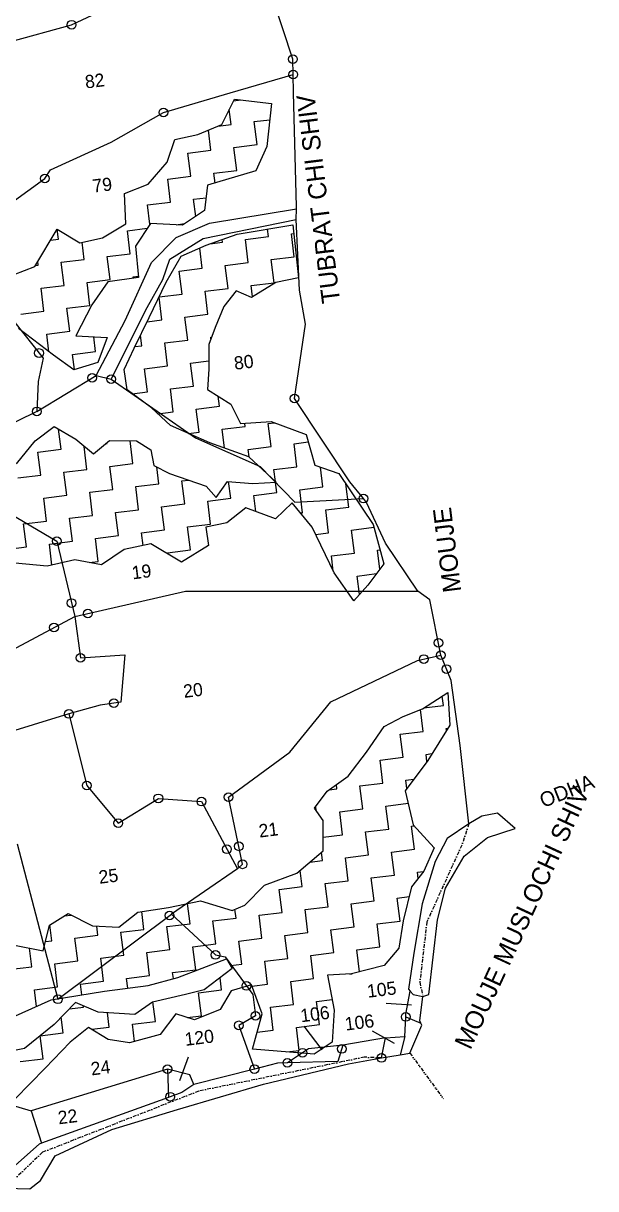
# Model space of a CAD drawing. Header units: metres. Extents: x 309921 to 313201, y 1919213 to 1921882.
# Drawn here: x 312426 to 313201, y 1919213 to 1920792 of the extents above; entities that cross this region are included whole.
import ezdxf

# ---------------------------------------------------------------- set-up
doc = ezdxf.new("R2010")
doc.units = ezdxf.units.M
doc.linetypes.add('DASHDOT', pattern=[1, 0.5, -0.25, 0, -0.25])
doc.linetypes.add('DIVIDE', pattern=[1.25, 0.5, -0.25, 0, -0.25, 0, -0.25])
for name, color, linetype in [('OFF', 1, 'Continuous'), ('POLY_HATCH', 12, 'Continuous'), ('POLY_PARCEL', 6, 'Continuous'), ('POLY_ROAD', 30, 'Continuous'), ('POLY_WATER', 4, 'Continuous'), ('TEXT_MAPOUT', 7, 'Continuous'), ('TEXT_PARCEL', 7, 'Continuous'), ('V_BOUND_LINE', 7, 'Continuous'), ('V_BOUND_STREAM_LINE', 7, 'DASHDOT'), ('V_DIVIDE_LINE', 7, 'DIVIDE')]:
    doc.layers.add(name, color=color, linetype=linetype)
doc.styles.add('TEXT_MAP', font='')
doc.styles.get('TEXT_MAP').set_extended_font_data('Kruti Dev 050')
doc.dimstyles.get("Standard").update_dxf_attribs({"dimtxt": 0.18, "dimasz": 0.18, "dimexe": 0.18, "dimexo": 0.0625, "dimgap": 0.09, "dimtad": 0, "dimtih": 1, "dimtoh": 1, "dimdec": 4, "dimzin": 0, "dimdsep": 46, "dimtxsty": 'Standard', "dimcen": 0.09, "dimadec": 0, "dimazin": 0, "dimtfac": 1, "dimtdec": 4, "dimtofl": 0, "dimtmove": 0, "dimatfit": 3, "dimfxl": 1, "dimtolj": 1, "dimtzin": 0, "dimarcsym": 0})

msp = doc.modelspace()

# ---------------------------------------------------------------- linework, layer by layer
for centre in [(312491.1, 1920789.9), (312790.8, 1920743.2), (312791.2, 1920722.4), (312615.3, 1920671), (312454.7, 1920581.4), (312446.9, 1920345), (312518.9, 1920311.3), (312544.6, 1920309.5), (312792.9, 1920283.4), (312443.9, 1920265.9), (312886.4, 1920147.7), (312471.1, 1920090), (312491, 1920006.2), (312513.2, 1919992.1), (312467.2, 1919973.1), (312987.8, 1919952.2), (312991.1, 1919935.6), (312503.2, 1919931.8), (312967.9, 1919930.3), (312998.7, 1919916.7), (312548.4, 1919870.6), (312487.5, 1919855.9), (312511.5, 1919758.8), (312703.4, 1919743), (312608.5, 1919741.5), (312666.8, 1919737.1), (312554.3, 1919707.8), (312701.4, 1919672.5), (312717.5, 1919676.5), (312722.6, 1919652.1), (312623.8, 1919582.7), (312686, 1919529.3), (312727.7, 1919487.3), (312472.6, 1919469.2), (312740.1, 1919446.7), (312943.5, 1919445.3), (312717.5, 1919433.9), (312803.9, 1919396.8), (312856.9, 1919401.9), (312783.2, 1919383), (312910.8, 1919389.7), (312621, 1919374.4), (312738.5, 1919374.7), (312624.7, 1919337.2)]:
    msp.add_circle(centre, 5.89)
at = {"layer": 'OFF'}
for p, q in [((312795.3, 1920525.7), (312795.7, 1920540.6)), ((312795.7, 1920540.6), (312795.8, 1920543)), ((312524.4, 1920314.6), (312544.6, 1920309.5)), ((313091.5, 1919700.7), (313067.6, 1919721.5))]:
    msp.add_line(p, q, dxfattribs=at)
at = {"layer": 'POLY_HATCH'}
for p, q in [((312694.4, 1920654.8), (312711.5, 1920689)), ((312711.5, 1920689), (312761.6, 1920683)), ((312761.6, 1920683), (312755.6, 1920624.8)), ((312662.1, 1920641.3), (312694.4, 1920654.8)), ((312620.6, 1920603.6), (312630.9, 1920634.2)), ((312630.9, 1920634.2), (312662.1, 1920641.3)), ((312755.6, 1920624.8), (312740.3, 1920591.7)), ((312594.9, 1920573.7), (312620.6, 1920603.6)), ((312740.3, 1920591.7), (312675.2, 1920572.3)), ((312562.5, 1920561.1), (312594.9, 1920573.7)), ((312675.2, 1920572.3), (312670.9, 1920537.9)), ((312564.4, 1920520.2), (312562.5, 1920561.1)), ((312670.9, 1920537.9), (312641.2, 1920518.4)), ((312441.2, 1920462.4), (312471.6, 1920512.7)), ((312471.6, 1920512.7), (312502.4, 1920494.4)), ((312532.8, 1920501.3), (312564.4, 1920520.2)), ((312597.9, 1920520.7), (312577.7, 1920489.7)), ((312641.2, 1920518.4), (312597.9, 1920520.7)), ((312715.2, 1920505.9), (312790.4, 1920518.9)), ((312790.4, 1920518.9), (312798.4, 1920447)), ((312502.4, 1920494.4), (312532.8, 1920501.3)), ((312639.4, 1920476.2), (312673.2, 1920491)), ((312673.2, 1920491), (312715.2, 1920505.9)), ((312577.7, 1920489.7), (312581.6, 1920447.2)), ((312619.3, 1920440.9), (312639.4, 1920476.2)), ((312413.1, 1920451.2), (312441.2, 1920462.4)), ((312581.6, 1920447.2), (312540.2, 1920441.6)), ((312798.4, 1920447), (312767.8, 1920440.4)), ((312540.2, 1920441.6), (312518.3, 1920410.4)), ((312596, 1920393.3), (312619.3, 1920440.9)), ((312713.7, 1920429.1), (312697.3, 1920408.1)), ((312734.7, 1920420.1), (312713.7, 1920429.1)), ((312767.8, 1920440.4), (312734.7, 1920420.1)), ((312518.3, 1920410.4), (312496.8, 1920368.4)), ((312697.3, 1920408.1), (312685.6, 1920379.4)), ((312575.8, 1920351.5), (312596, 1920393.3)), ((312466.5, 1920342.1), (312419, 1920378.2)), ((312496.8, 1920368.4), (312539.2, 1920366)), ((312539.2, 1920366), (312526.6, 1920332.3)), ((312685.6, 1920379.4), (312676.9, 1920356.6)), ((312562.3, 1920322.6), (312575.8, 1920351.5)), ((312676.9, 1920356.6), (312676.9, 1920322.9)), ((312493.9, 1920322.4), (312466.5, 1920342.1)), ((312526.6, 1920332.3), (312493.9, 1920322.4)), ((312566.2, 1920294.9), (312562.3, 1920322.6)), ((312676.9, 1920322.9), (312675.2, 1920295.5)), ((312599.2, 1920270.8), (312566.2, 1920294.9)), ((312675.2, 1920295.5), (312706.8, 1920275.8)), ((312624.8, 1920246.7), (312599.2, 1920270.8)), ((312706.8, 1920275.8), (312719.8, 1920249.3)), ((312441.5, 1920225.9), (312467.3, 1920245.2)), ((312467.3, 1920245.2), (312496.8, 1920228.1)), ((312678.1, 1920223.3), (312624.8, 1920246.7)), ((312719.8, 1920249.3), (312761.5, 1920252.1)), ((312761.5, 1920252.1), (312808.5, 1920234.4)), ((312416.3, 1920194.6), (312441.5, 1920225.9)), ((312496.8, 1920228.1), (312520.9, 1920208.4)), ((312520.9, 1920208.4), (312542.3, 1920226.3)), ((312542.3, 1920226.3), (312578.9, 1920225.8)), ((312578.9, 1920225.8), (312598.4, 1920213.9)), ((312730.9, 1920204.4), (312678.1, 1920223.3)), ((312808.5, 1920234.4), (312820.6, 1920192.9)), ((312598.4, 1920213.9), (312602.4, 1920192.7)), ((312602.4, 1920192.7), (312623.6, 1920181.9)), ((312768, 1920169.8), (312730.9, 1920204.4)), ((312820.6, 1920192.9), (312853, 1920181.7)), ((312623.6, 1920181.9), (312673.4, 1920164.5)), ((312853, 1920181.7), (312899.5, 1920112.6)), ((312673.4, 1920164.5), (312686.9, 1920149.1)), ((312686.9, 1920149.1), (312702.2, 1920170.9)), ((312702.2, 1920170.9), (312736.3, 1920168.2)), ((312736.3, 1920168.2), (312768, 1920169.8)), ((312727, 1920135.1), (312701.3, 1920114.9)), ((312767.2, 1920120.3), (312727, 1920135.1)), ((312789.9, 1920142), (312767.2, 1920120.3)), ((312816.7, 1920108.9), (312789.9, 1920142)), ((312701.3, 1920114.9), (312672.9, 1920109)), ((312899.5, 1920112.6), (312913.9, 1920059.5)), ((312672.9, 1920109), (312676.4, 1920084.1)), ((312846.6, 1920047), (312816.7, 1920108.9)), ((312598.5, 1920086.4), (312562, 1920078.7)), ((312639.9, 1920061.5), (312598.5, 1920086.4)), ((312676.4, 1920084.1), (312639.9, 1920061.5)), ((312495.2, 1920064.9), (312458, 1920056.1)), ((312531.7, 1920057.8), (312495.2, 1920064.9)), ((312562, 1920078.7), (312531.7, 1920057.8)), ((312458, 1920056.1), (312414.4, 1920060.4)), ((312913.9, 1920059.5), (312892.1, 1920030.4)), ((312873, 1920009.1), (312846.6, 1920047)), ((312892.1, 1920030.4), (312873, 1920009.1)), ((312966, 1919862.7), (313000.7, 1919885)), ((313000.7, 1919885), (313003, 1919840.5)), ((312940, 1919852.6), (312966, 1919862.7)), ((312914.4, 1919838.8), (312940, 1919852.6)), ((312890.6, 1919804), (312914.4, 1919838.8)), ((313003, 1919840.5), (312973.3, 1919793)), ((312865.4, 1919771.7), (312890.6, 1919804)), ((312973.3, 1919793), (312942.8, 1919751.8)), ((312837, 1919751.1), (312865.4, 1919771.7)), ((312819.9, 1919728.2), (312837, 1919751.1)), ((312942.8, 1919751.8), (312953.6, 1919705.5)), ((312831.7, 1919711.7), (312819.9, 1919728.2)), ((312831.7, 1919670.6), (312831.7, 1919711.7)), ((312953.6, 1919705.5), (312982, 1919674.4)), ((312796.2, 1919639.9), (312831.7, 1919670.6)), ((312982, 1919674.4), (312967.9, 1919642.7)), ((312752.4, 1919623.8), (312796.2, 1919639.9)), ((312967.9, 1919642.7), (312951.5, 1919621.7)), ((312725.7, 1919596.9), (312752.4, 1919623.8)), ((312951.5, 1919621.7), (312940.1, 1919575.5)), ((312580.8, 1919587.3), (312622.1, 1919593.8)), ((312622.1, 1919593.8), (312665.8, 1919602.5)), ((312665.8, 1919602.5), (312708.6, 1919589.7)), ((312708.6, 1919589.7), (312725.7, 1919596.9)), ((312460.9, 1919569.7), (312486.2, 1919585.3)), ((312486.2, 1919585.3), (312519.3, 1919568.6)), ((312555.1, 1919567), (312580.8, 1919587.3)), ((312940.1, 1919575.5), (312934.1, 1919538.3)), ((312452.7, 1919534.9), (312460.9, 1919569.7)), ((312519.3, 1919568.6), (312555.1, 1919567)), ((312411.5, 1919543.2), (312452.7, 1919534.9)), ((312934.1, 1919538.3), (312914.3, 1919515)), ((312634.8, 1919498.8), (312700.8, 1919523.9)), ((312700.8, 1919523.9), (312708.5, 1919511)), ((312914.3, 1919515), (312870, 1919503.5)), ((312594.7, 1919487.7), (312634.8, 1919498.8)), ((312708.5, 1919511), (312670.7, 1919481.8)), ((312870, 1919503.5), (312837.4, 1919501.8)), ((312837.4, 1919501.8), (312846.5, 1919454.4)), ((312463.4, 1919468.4), (312535.7, 1919480.4)), ((312535.7, 1919480.4), (312594.7, 1919487.7)), ((312670.7, 1919481.8), (312645.3, 1919475.6)), ((312707.3, 1919480.6), (312692.4, 1919455.2)), ((312734.5, 1919489), (312707.3, 1919480.6)), ((312749, 1919449.7), (312734.5, 1919489)), ((312411.1, 1919445), (312463.4, 1919468.4)), ((312496.1, 1919464.7), (312467.6, 1919435.1)), ((312526.9, 1919451.7), (312496.1, 1919464.7)), ((312600.5, 1919465.4), (312576.5, 1919448.6)), ((312645.3, 1919475.6), (312600.5, 1919465.4)), ((312576.5, 1919448.6), (312526.9, 1919451.7)), ((312632.1, 1919449.6), (312611, 1919421.6)), ((312657.6, 1919441.2), (312632.1, 1919449.6)), ((312692.4, 1919455.2), (312657.6, 1919441.2)), ((312736.1, 1919401.5), (312749, 1919449.7)), ((312846.5, 1919454.4), (312844, 1919411.2)), ((312467.6, 1919435.1), (312427.1, 1919402.5)), ((312514.1, 1919431.2), (312489.3, 1919411.1)), ((312540.7, 1919414.7), (312514.1, 1919431.2)), ((312611, 1919421.6), (312569.4, 1919410.4)), ((312427.1, 1919402.5), (312383.6, 1919394)), ((312489.3, 1919411.1), (312455.3, 1919375.9)), ((312569.4, 1919410.4), (312540.7, 1919414.7)), ((312819.7, 1919394.8), (312736.1, 1919401.5)), ((312844, 1919411.2), (312819.7, 1919394.8)), ((312455.3, 1919375.9), (312414.7, 1919334.4))]:
    msp.add_line(p, q, dxfattribs=at)
at = {"layer": 'POLY_HATCH', "linetype": 'Continuous'}
for p, q in [((312710.4, 1920686.8), (312720, 1920687.9)), ((312707.1, 1920654.7), (312704.5, 1920675.1)), ((312688.9, 1920652.4), (312707.1, 1920654.7)), ((312738.2, 1920658.6), (312759.3, 1920661.2)), ((312742.1, 1920627.4), (312738.2, 1920658.6)), ((312679.8, 1920619.7), (312676.3, 1920647.2)), ((312648.6, 1920615.8), (312679.8, 1920619.7)), ((312710.9, 1920623.5), (312742.1, 1920627.4)), ((312714.8, 1920592.3), (312710.9, 1920623.5)), ((312652.4, 1920584.6), (312648.6, 1920615.8)), ((312683.6, 1920588.5), (312714.8, 1920592.3)), ((312685.3, 1920575.3), (312683.6, 1920588.5)), ((312621.3, 1920580.8), (312652.4, 1920584.6)), ((312625.1, 1920549.6), (312621.3, 1920580.8)), ((312656.3, 1920553.4), (312673.1, 1920555.5)), ((312594, 1920545.7), (312625.1, 1920549.6)), ((312597.2, 1920519.7), (312594, 1920545.7)), ((312659.2, 1920530.2), (312656.3, 1920553.4)), ((312473.1, 1920499.1), (312471.5, 1920512.5)), ((312566.6, 1920510.7), (312593.5, 1920514)), ((312570.5, 1920479.5), (312566.6, 1920510.7)), ((312632.5, 1920518.8), (312644.1, 1920520.3)), ((312757.6, 1920502.7), (312756.3, 1920513)), ((312788.7, 1920506.5), (312791.7, 1920506.9)), ((312792.6, 1920475.4), (312788.7, 1920506.5)), ((312462.6, 1920497.8), (312473.1, 1920499.1)), ((312508.2, 1920471.8), (312505.3, 1920495)), ((312678.3, 1920492.9), (312695.2, 1920495)), ((312695.2, 1920495), (312694.8, 1920498.7)), ((312726.4, 1920498.8), (312757.6, 1920502.7)), ((312730.3, 1920467.6), (312726.4, 1920498.8)), ((312539.3, 1920475.6), (312570.5, 1920479.5)), ((312543.2, 1920444.5), (312539.3, 1920475.6)), ((312667.9, 1920459.9), (312664.5, 1920487.2)), ((312761.4, 1920471.5), (312792.6, 1920475.4)), ((312441.9, 1920463.6), (312445.8, 1920464)), ((312445.8, 1920464), (312445.2, 1920469)), ((312477, 1920467.9), (312508.2, 1920471.8)), ((312480.8, 1920436.7), (312477, 1920467.9)), ((312636.7, 1920456), (312667.9, 1920459.9)), ((312699.1, 1920463.8), (312730.3, 1920467.6)), ((312702.9, 1920432.6), (312699.1, 1920463.8)), ((312765.3, 1920440.3), (312761.4, 1920471.5)), ((312512, 1920440.6), (312543.2, 1920444.5)), ((312574.4, 1920448.3), (312581.4, 1920449.2)), ((312574.6, 1920446.3), (312574.4, 1920448.3)), ((312640.6, 1920424.9), (312636.7, 1920456)), ((312449.7, 1920432.9), (312480.8, 1920436.7)), ((312453.5, 1920401.7), (312449.7, 1920432.9)), ((312515.9, 1920409.4), (312512, 1920440.6)), ((312671.8, 1920428.7), (312702.9, 1920432.6)), ((312675.6, 1920397.6), (312671.8, 1920428.7)), ((312734.1, 1920436.5), (312765.3, 1920440.3)), ((312736, 1920421), (312734.1, 1920436.5)), ((312613.3, 1920389.8), (312609.4, 1920420.8)), ((312609.6, 1920421), (312640.6, 1920424.9)), ((312422.4, 1920397.8), (312453.5, 1920401.7)), ((312484.7, 1920405.6), (312515.9, 1920409.4)), ((312488.6, 1920374.4), (312484.7, 1920405.6)), ((312644.5, 1920393.7), (312675.6, 1920397.6)), ((312593.2, 1920387.3), (312613.3, 1920389.8)), ((312648.3, 1920362.5), (312644.5, 1920393.7)), ((312457.4, 1920370.5), (312488.6, 1920374.4)), ((312460.3, 1920346.8), (312457.4, 1920370.5)), ((312523.6, 1920347.1), (312521.1, 1920367)), ((312586, 1920354.8), (312584.2, 1920368.9)), ((312679.5, 1920366.4), (312680.7, 1920366.5)), ((312679.8, 1920364.2), (312679.5, 1920366.4)), ((312576.8, 1920353.7), (312586, 1920354.8)), ((312617.1, 1920358.7), (312648.3, 1920362.5)), ((312621, 1920327.5), (312617.1, 1920358.7)), ((312492.4, 1920343.2), (312523.6, 1920347.1)), ((312495, 1920322.7), (312492.4, 1920343.2)), ((312652.2, 1920331.3), (312676.9, 1920334.4)), ((312589.8, 1920323.6), (312621, 1920327.5)), ((312593.7, 1920292.4), (312589.8, 1920323.6)), ((312656, 1920300.2), (312652.2, 1920331.3)), ((312573, 1920289.9), (312593.7, 1920292.4)), ((312624.9, 1920296.3), (312656, 1920300.2)), ((312628.7, 1920265.1), (312624.9, 1920296.3)), ((312691.1, 1920272.9), (312689.4, 1920286.6)), ((312659.9, 1920269), (312691.1, 1920272.9)), ((312608, 1920262.6), (312628.7, 1920265.1)), ((312663.8, 1920237.8), (312659.9, 1920269)), ((312476.7, 1920214.6), (312473.4, 1920241.7)), ((312694.9, 1920241.7), (312726.1, 1920245.5)), ((312698.1, 1920216.2), (312694.9, 1920241.7)), ((312726.1, 1920245.5), (312725.6, 1920249.7)), ((312757.3, 1920249.4), (312765.9, 1920250.5)), ((312761.2, 1920218.2), (312757.3, 1920249.4)), ((312537.3, 1920222.1), (312539.1, 1920222.4)), ((312539.1, 1920222.4), (312538.9, 1920223.5)), ((312574.1, 1920195.1), (312570.3, 1920225.9)), ((312649.2, 1920236), (312663.8, 1920237.8)), ((312792.3, 1920222.1), (312811.4, 1920224.5)), ((312445.5, 1920210.8), (312476.7, 1920214.6)), ((312449.4, 1920179.6), (312445.5, 1920210.8)), ((312507.9, 1920218.5), (312508.5, 1920218.6)), ((312511.8, 1920187.3), (312507.9, 1920218.5)), ((312730, 1920214.4), (312761.2, 1920218.2)), ((312731.3, 1920204.1), (312730, 1920214.4)), ((312796.2, 1920190.9), (312792.3, 1920222.1)), ((312542.9, 1920191.2), (312574.1, 1920195.1)), ((312546.8, 1920160), (312542.9, 1920191.2)), ((312609.1, 1920167.7), (312606.3, 1920190.7)), ((312765, 1920187.1), (312796.2, 1920190.9)), ((312418.2, 1920175.7), (312449.4, 1920179.6)), ((312480.6, 1920183.5), (312511.8, 1920187.3)), ((312484.4, 1920152.3), (312480.6, 1920183.5)), ((312767.1, 1920170.7), (312765, 1920187.1)), ((312831.2, 1920163.6), (312827.9, 1920190.4)), ((312515.6, 1920156.2), (312546.8, 1920160)), ((312578, 1920163.9), (312609.1, 1920167.7)), ((312581.8, 1920132.7), (312578, 1920163.9)), ((312640.3, 1920171.6), (312649.8, 1920172.8)), ((312644.2, 1920140.4), (312640.3, 1920171.6)), ((312706.5, 1920148.2), (312703.7, 1920170.8)), ((312768.9, 1920155.9), (312767.2, 1920169.7)), ((312800.1, 1920159.7), (312831.2, 1920163.6)), ((312803.9, 1920128.6), (312800.1, 1920159.7)), ((312862.4, 1920167.5), (312862.6, 1920167.5)), ((312866.3, 1920136.3), (312862.4, 1920167.5)), ((312453.3, 1920148.4), (312484.4, 1920152.3)), ((312457.1, 1920117.2), (312453.3, 1920148.4)), ((312519.5, 1920125), (312515.6, 1920156.2)), ((312675.4, 1920144.3), (312706.5, 1920148.2)), ((312679.2, 1920113.1), (312675.4, 1920144.3)), ((312737.7, 1920152), (312768.9, 1920155.9)), ((312740.4, 1920130.2), (312737.7, 1920152)), ((312550.7, 1920128.8), (312581.8, 1920132.7)), ((312554.5, 1920097.7), (312550.7, 1920128.8)), ((312613, 1920136.6), (312644.2, 1920140.4)), ((312616.9, 1920105.4), (312613, 1920136.6)), ((312801.1, 1920128.2), (312803.9, 1920128.6)), ((312835.1, 1920132.4), (312866.3, 1920136.3)), ((312839, 1920101.3), (312835.1, 1920132.4)), ((312426, 1920113.4), (312457.1, 1920117.2)), ((312429.8, 1920082.2), (312426, 1920113.4)), ((312488.3, 1920121.1), (312519.5, 1920125)), ((312492.2, 1920089.9), (312488.3, 1920121.1)), ((312648, 1920109.3), (312679.2, 1920113.1)), ((312523.3, 1920093.8), (312554.5, 1920097.7)), ((312585.7, 1920101.5), (312616.9, 1920105.4)), ((312587.8, 1920084.2), (312585.7, 1920101.5)), ((312651.9, 1920078.1), (312648, 1920109.3)), ((312821.4, 1920099.1), (312839, 1920101.3)), ((312870.1, 1920105.1), (312900.5, 1920108.9)), ((312874, 1920073.9), (312870.1, 1920105.1)), ((312398.6, 1920078.3), (312429.8, 1920082.2)), ((312461, 1920086.1), (312492.2, 1920089.9)), ((312464.5, 1920057.6), (312461, 1920086.1)), ((312527.2, 1920062.6), (312523.3, 1920093.8)), ((312620.7, 1920074.2), (312651.9, 1920078.1)), ((312620.9, 1920073), (312620.7, 1920074.2)), ((312842.8, 1920070.1), (312874, 1920073.9)), ((312845.4, 1920049.4), (312842.8, 1920070.1)), ((312905.2, 1920077.8), (312908.8, 1920078.3)), ((312908.4, 1920052.1), (312905.2, 1920077.8)), ((312514.8, 1920061.1), (312527.2, 1920062.6)), ((312877.9, 1920042.8), (312903.8, 1920046)), ((312880.9, 1920018), (312877.9, 1920042.8)), ((312872.1, 1920010.4), (312874.4, 1920010.7)), ((312994.6, 1919867.3), (312993, 1919880.1)), ((312967.3, 1919832.3), (312963.6, 1919861.8)), ((312968, 1919864), (312994.6, 1919867.3)), ((312936.1, 1919828.4), (312967.3, 1919832.3)), ((312939.9, 1919797.2), (312936.1, 1919828.4)), ((312998.4, 1919836.1), (313000.4, 1919836.4)), ((312998.7, 1919833.7), (312998.4, 1919836.1)), ((312904.6, 1919824.5), (312904.9, 1919824.5)), ((312904.9, 1919824.5), (312904.9, 1919824.8)), ((312908.8, 1919793.4), (312939.9, 1919797.2)), ((312971.1, 1919801.1), (312979, 1919802.1)), ((312972.3, 1919791.6), (312971.1, 1919801.1)), ((312912.6, 1919762.2), (312908.8, 1919793.4)), ((312943.8, 1919766.1), (312954.3, 1919767.4)), ((312945.2, 1919755), (312943.8, 1919766.1)), ((312839.8, 1919753.2), (312850.3, 1919754.5)), ((312850.3, 1919754.5), (312849.6, 1919760.3)), ((312881.5, 1919758.3), (312912.6, 1919762.2)), ((312885.3, 1919727.2), (312881.5, 1919758.3)), ((312916.5, 1919731), (312946.8, 1919734.8)), ((312822.3, 1919724.9), (312821.6, 1919730.5)), ((312854.1, 1919723.3), (312885.3, 1919727.2)), ((312858, 1919692.1), (312854.1, 1919723.3)), ((312920.4, 1919699.8), (312916.5, 1919731)), ((312951.5, 1919703.7), (312954.9, 1919704.1)), ((312955.4, 1919672.5), (312951.5, 1919703.7)), ((312831.7, 1919688.9), (312858, 1919692.1)), ((312889.2, 1919696), (312920.4, 1919699.8)), ((312893.1, 1919664.8), (312889.2, 1919696)), ((312924.2, 1919668.7), (312955.4, 1919672.5)), ((312813.7, 1919655), (312830.7, 1919657.1)), ((312830.7, 1919657.1), (312829.3, 1919668.5)), ((312861.9, 1919660.9), (312893.1, 1919664.8)), ((312865.7, 1919629.8), (312861.9, 1919660.9)), ((312928.1, 1919637.5), (312924.2, 1919668.7)), ((312803.4, 1919622), (312800.7, 1919643.7)), ((312959.3, 1919641.4), (312967.7, 1919642.4)), ((312960.3, 1919633), (312959.3, 1919641.4)), ((312834.6, 1919625.9), (312865.7, 1919629.8)), ((312838.4, 1919594.7), (312834.6, 1919625.9)), ((312896.9, 1919633.6), (312928.1, 1919637.5)), ((312900.8, 1919602.5), (312896.9, 1919633.6)), ((312772.2, 1919618.2), (312803.4, 1919622)), ((312776.1, 1919587), (312772.2, 1919618.2)), ((312932, 1919606.3), (312948.2, 1919608.3)), ((312935.8, 1919575.1), (312932, 1919606.3)), ((312651.4, 1919571.5), (312648, 1919598.9)), ((312713.7, 1919579.3), (312712.2, 1919591.3)), ((312807.3, 1919590.9), (312838.4, 1919594.7)), ((312811.1, 1919559.7), (312807.3, 1919590.9)), ((312869.6, 1919598.6), (312900.8, 1919602.5)), ((312873.5, 1919567.4), (312869.6, 1919598.6)), ((312481.1, 1919582.1), (312490.3, 1919583.2)), ((312589, 1919563.8), (312586, 1919588.1)), ((312682.5, 1919575.4), (312713.7, 1919579.3)), ((312686.4, 1919544.2), (312682.5, 1919575.4)), ((312744.9, 1919583.1), (312776.1, 1919587)), ((312748.8, 1919552), (312744.9, 1919583.1)), ((312904.6, 1919571.3), (312935.8, 1919575.1)), ((312464.3, 1919548.4), (312461.6, 1919570.1)), ((312526.7, 1919556.1), (312525.2, 1919568.3)), ((312557.8, 1919560), (312589, 1919563.8)), ((312561.7, 1919528.8), (312557.8, 1919560)), ((312620.2, 1919567.7), (312651.4, 1919571.5)), ((312624.1, 1919536.5), (312620.2, 1919567.7)), ((312779.9, 1919555.8), (312811.1, 1919559.7)), ((312842.3, 1919563.5), (312873.5, 1919567.4)), ((312846.2, 1919532.4), (312842.3, 1919563.5)), ((312908.5, 1919540.1), (312904.6, 1919571.3)), ((312455.6, 1919547.3), (312464.3, 1919548.4)), ((312495.5, 1919552.2), (312526.7, 1919556.1)), ((312499.4, 1919521.1), (312495.5, 1919552.2)), ((312655.2, 1919540.4), (312686.4, 1919544.2)), ((312717.6, 1919548.1), (312748.8, 1919552)), ((312721.5, 1919516.9), (312717.6, 1919548.1)), ((312783.8, 1919524.6), (312779.9, 1919555.8)), ((312437, 1919513.3), (312433.9, 1919538.7)), ((312530.5, 1919524.9), (312561.7, 1919528.8)), ((312592.9, 1919532.6), (312624.1, 1919536.5)), ((312596.7, 1919501.5), (312592.9, 1919532.6)), ((312659.1, 1919509.2), (312655.2, 1919540.4)), ((312815, 1919528.5), (312846.2, 1919532.4)), ((312818.8, 1919497.3), (312815, 1919528.5)), ((312877.3, 1919536.2), (312908.5, 1919540.1)), ((312881, 1919506.4), (312877.3, 1919536.2)), ((312405.8, 1919509.5), (312437, 1919513.3)), ((312468.2, 1919517.2), (312499.4, 1919521.1)), ((312472, 1919486), (312468.2, 1919517.2)), ((312534.4, 1919493.7), (312530.5, 1919524.9)), ((312706.1, 1919515), (312721.5, 1919516.9)), ((312752.6, 1919520.8), (312783.8, 1919524.6)), ((312756.5, 1919489.6), (312752.6, 1919520.8)), ((312565.6, 1919497.6), (312596.7, 1919501.5)), ((312567.2, 1919484.3), (312565.6, 1919497.6)), ((312627.9, 1919505.3), (312659.1, 1919509.2)), ((312628.9, 1919497.2), (312627.9, 1919505.3)), ((312694.1, 1919481.9), (312692.1, 1919498.3)), ((312787.7, 1919493.5), (312818.8, 1919497.3)), ((312867.8, 1919503.4), (312871.1, 1919503.8)), ((312440.9, 1919482.1), (312472, 1919486)), ((312443.7, 1919459.5), (312440.9, 1919482.1)), ((312503.2, 1919489.9), (312534.4, 1919493.7)), ((312505, 1919475.3), (312503.2, 1919489.9)), ((312663, 1919478), (312694.1, 1919481.9)), ((312735.2, 1919487), (312756.5, 1919489.6)), ((312791.5, 1919462.3), (312787.7, 1919493.5)), ((312604.5, 1919439.1), (312601.2, 1919465.6)), ((312666.8, 1919446.8), (312663, 1919478)), ((312822.7, 1919466.2), (312843.7, 1919468.8)), ((312826.6, 1919435), (312822.7, 1919466.2)), ((312488, 1919456.3), (312507.1, 1919458.7)), ((312507.1, 1919458.7), (312506.9, 1919460.2)), ((312542.1, 1919431.4), (312539.7, 1919450.9)), ((312760.4, 1919458.4), (312791.5, 1919462.3)), ((312764.2, 1919427.3), (312760.4, 1919458.4)), ((312479.8, 1919423.7), (312477.1, 1919445)), ((312573.3, 1919435.3), (312604.5, 1919439.1)), ((312576.2, 1919412.2), (312573.3, 1919435.3)), ((312647.6, 1919444.5), (312666.8, 1919446.8)), ((312795.4, 1919431.1), (312826.6, 1919435)), ((312448.6, 1919419.8), (312479.8, 1919423.7)), ((312452.5, 1919388.6), (312448.6, 1919419.8)), ((312518.6, 1919428.5), (312542.1, 1919431.4)), ((312742.3, 1919424.5), (312764.2, 1919427.3)), ((312799.3, 1919399.9), (312795.4, 1919431.1)), ((312830.4, 1919403.8), (312833.7, 1919404.2)), ((312830.6, 1919402.2), (312830.4, 1919403.8)), ((312421.3, 1919384.8), (312452.5, 1919388.6)), ((312781.9, 1919397.8), (312799.3, 1919399.9))]:
    msp.add_line(p, q, dxfattribs=at)
at = {"layer": 'POLY_PARCEL'}
for p, q in [((312491.1, 1920789.9), (312568.8, 1920826.9)), ((312405.5, 1920766.2), (312491.1, 1920789.9)), ((312705.8, 1920697.6), (312791.2, 1920722.4)), ((312615.3, 1920671), (312705.8, 1920697.6)), ((312544.5, 1920630.7), (312615.3, 1920671)), ((312462.6, 1920593.1), (312544.5, 1920630.7)), ((312454.7, 1920581.4), (312462.6, 1920593.1)), ((312372.8, 1920522.4), (312454.7, 1920581.4)), ((312412.3, 1920388.4), (312452.6, 1920337.8)), ((312452.6, 1920337.8), (312445.6, 1920306.6)), ((312443.9, 1920265.9), (312524.4, 1920314.6)), ((312445.6, 1920306.6), (312443.9, 1920265.9)), ((312544.6, 1920309.5), (312659, 1920230)), ((312443.9, 1920265.9), (312383.7, 1920236.2)), ((312659, 1920230), (312746.5, 1920191.1)), ((312746.5, 1920191.1), (312793.5, 1920143)), ((312793.5, 1920143), (312886.4, 1920147.7)), ((312385.6, 1920140.1), (312471.1, 1920090)), ((312471.1, 1920090), (312495.3, 1919988.1)), ((312495.3, 1919988.1), (312645.5, 1920022.4)), ((312645.5, 1920022.4), (312960, 1920022.1)), ((312312.2, 1919890.3), (312495.3, 1919988.1)), ((312495.3, 1919988.1), (312503.2, 1919931.8)), ((312503.2, 1919931.8), (312563, 1919935.8)), ((312563, 1919935.8), (312557.8, 1919872)), ((312842.3, 1919872.3), (312959.5, 1919928.4)), ((312959.5, 1919928.4), (312991.1, 1919935.6)), ((312529.6, 1919867.7), (312487.5, 1919855.9)), ((312557.8, 1919872), (312529.6, 1919867.7)), ((312786.4, 1919803.9), (312842.3, 1919872.3)), ((312487.5, 1919855.9), (312320.1, 1919804.5)), ((312487.5, 1919855.9), (312511.5, 1919758.8)), ((312703.4, 1919743), (312786.4, 1919803.9)), ((312511.5, 1919758.8), (312554.3, 1919707.8)), ((312554.3, 1919707.8), (312608.5, 1919741.5)), ((312608.5, 1919741.5), (312666.8, 1919737.1)), ((312666.8, 1919737.1), (312715.7, 1919645.9)), ((312722.6, 1919652.1), (312703.4, 1919743)), ((312417.3, 1919679.7), (312472.6, 1919469.2)), ((312715.7, 1919645.9), (312626.5, 1919584.7)), ((312715.7, 1919645.9), (312722.6, 1919652.1)), ((312472.6, 1919469.2), (312626.5, 1919584.7)), ((312626.5, 1919584.7), (312686, 1919529.3)), ((312686, 1919529.3), (312699.2, 1919526.6)), ((312699.2, 1919526.6), (312736.3, 1919475.5)), ((312943.7, 1919449.1), (312949.6, 1919480.3)), ((312736.3, 1919475.5), (312740.1, 1919446.7)), ((312943.5, 1919445.3), (312943.7, 1919449.1)), ((312740.1, 1919446.7), (312717.5, 1919433.9)), ((312717.5, 1919433.9), (312738.5, 1919374.7)), ((312942.3, 1919418.8), (312943.5, 1919445.3)), ((312943.5, 1919445.3), (312963.8, 1919437)), ((312916.1, 1919416.9), (312942.3, 1919418.8)), ((312942.3, 1919418.8), (312935.8, 1919394)), ((312811.7, 1919402.1), (312783.2, 1919383)), ((312858.5, 1919407), (312811.7, 1919402.1)), ((312621, 1919374.4), (312436.5, 1919317.9)), ((312621, 1919374.4), (312622.2, 1919336.3)), ((312651.3, 1919367), (312621, 1919374.4)), ((312656.7, 1919353.9), (312651.3, 1919367)), ((312349.3, 1919344.2), (312436.5, 1919317.9)), ((312436.5, 1919317.9), (312450.3, 1919274.3))]:
    msp.add_line(p, q, dxfattribs=at)
at = {"layer": 'POLY_ROAD'}
for p, q in [((312677.9, 1920521.1), (312795.7, 1920540.6)), ((312669.2, 1920500.1), (312795.3, 1920525.7)), ((312632.8, 1920501.6), (312677.9, 1920521.1)), ((312599.2, 1920467.8), (312632.8, 1920501.6)), ((312624.1, 1920472.2), (312669.2, 1920500.1)), ((312563.7, 1920389.1), (312599.2, 1920467.8)), ((312614.7, 1920444.6), (312624.1, 1920472.2)), ((312593.5, 1920406.6), (312614.7, 1920444.6)), ((312544.6, 1920309.5), (312593.5, 1920406.6)), ((312524.4, 1920314.6), (312563.7, 1920389.1))]:
    msp.add_line(p, q, dxfattribs=at)
at = {"layer": 'POLY_WATER'}
for p, q in [((313046.7, 1919717.5), (313029.1, 1919707)), ((313067.6, 1919721.5), (313046.7, 1919717.5)), ((313029.1, 1919707), (312999.4, 1919687)), ((312999.4, 1919687), (312983.2, 1919656.1)), ((313022.5, 1919663.1), (313054.1, 1919688.6)), ((313054.1, 1919688.6), (313091.5, 1919700.7)), ((312983.2, 1919656.1), (312965.7, 1919598.6)), ((312997.4, 1919619.7), (313022.5, 1919663.1)), ((312986.7, 1919577.1), (312997.4, 1919619.7)), ((312965.7, 1919598.6), (312954.4, 1919531.8)), ((312974.6, 1919475.5), (312986.7, 1919577.1)), ((312954.4, 1919531.8), (312947.3, 1919482.9)), ((312947.3, 1919482.9), (312949.6, 1919480.3)), ((312949.6, 1919480.3), (312953.7, 1919475.6)), ((312953.7, 1919475.6), (312966.7, 1919472.9)), ((312966.7, 1919472.9), (312974.6, 1919475.5)), ((312916.1, 1919416.9), (312858.5, 1919407)), ((312910.8, 1919389.7), (312916.1, 1919416.9)), ((312858.5, 1919407), (312851.6, 1919384.9)), ((312866.1, 1919381.8), (312910.8, 1919389.7)), ((312738.5, 1919374.7), (312656.7, 1919353.9)), ((312770, 1919382.7), (312738.5, 1919374.7)), ((312750.7, 1919354.4), (312866.1, 1919381.8)), ((312783.2, 1919383), (312770, 1919382.7)), ((312851.6, 1919384.9), (312783.2, 1919383)), ((312634.3, 1919319.8), (312750.7, 1919354.4)), ((312656.7, 1919353.9), (312640.4, 1919342.7)), ((312640.4, 1919342.7), (312624.7, 1919337.2)), ((312622.2, 1919336.3), (312450.3, 1919274.3)), ((312624.7, 1919337.2), (312622.2, 1919336.3)), ((312545.7, 1919292.9), (312634.3, 1919319.8)), ((312468.9, 1919257.1), (312545.7, 1919292.9)), ((312447.2, 1919273.1), (312407.1, 1919237.1)), ((312450.3, 1919274.3), (312447.2, 1919273.1)), ((312448.9, 1919223.5), (312468.9, 1919257.1)), ((312401.3, 1919213.4), (312434.5, 1919212.5)), ((312434.5, 1919212.5), (312448.9, 1919223.5))]:
    msp.add_line(p, q, dxfattribs=at)
at = {"layer": 'V_BOUND_LINE'}
for p, q in [((312790.8, 1920743.2), (312754.9, 1920851)), ((312791.2, 1920722.4), (312790.8, 1920743.2)), ((312791.7, 1920698.1), (312791.2, 1920722.4)), ((312795.8, 1920543), (312791.7, 1920698.1)), ((312799.8, 1920430.1), (312795.3, 1920525.7)), ((312807.6, 1920384), (312799.8, 1920430.1)), ((312792.9, 1920283.4), (312807.6, 1920384)), ((312867.6, 1920170.4), (312792.9, 1920283.4)), ((312886.4, 1920147.7), (312867.6, 1920170.4)), ((312890.6, 1920142.6), (312886.4, 1920147.7)), ((312916.3, 1920087.3), (312890.6, 1920142.6)), ((312960, 1920022.1), (312916.3, 1920087.3)), ((312976.1, 1920010.5), (312960, 1920022.1)), ((312991.1, 1919935.6), (312976.1, 1920010.5)), ((313005.1, 1919901), (312991.1, 1919935.6)), ((313017, 1919813.1), (313005.1, 1919901)), ((313029.1, 1919707), (313017, 1919813.1)), ((312962.4, 1919440), (312966.7, 1919472.9)), ((312949.2, 1919396.4), (312965.2, 1919434)), ((312963.8, 1919437), (312962.4, 1919440)), ((312965.2, 1919434), (312963.8, 1919437)), ((312910.8, 1919389.7), (312935.8, 1919394)), ((312935.8, 1919394), (312949.2, 1919396.4))]:
    msp.add_line(p, q, dxfattribs=at)
at = {"layer": 'V_BOUND_STREAM_LINE', "ltscale": 10}
for p, q in [((313029.1, 1919707), (313019.4, 1919678.1)), ((313019.4, 1919678.1), (312972.1, 1919574)), ((312972.1, 1919574), (312962.6, 1919492.3)), ((312962.6, 1919492.3), (312966.7, 1919472.9)), ((312887.4, 1919390.8), (312663.2, 1919344.9)), ((312910.8, 1919389.7), (312887.4, 1919390.8)), ((312663.2, 1919344.9), (312451.8, 1919262)), ((312451.8, 1919262), (312405.9, 1919218.3))]:
    msp.add_line(p, q, dxfattribs=at)
at = {"layer": 'V_DIVIDE_LINE', "ltscale": 10}
msp.add_line((312949.2, 1919396.4), (312994.8, 1919334.1), dxfattribs=at)

# ---------------------------------------------------------------- texts
at = {"layer": 'TEXT_MAPOUT'}
for s, height, rotation, p in [('TUBRAT CHI SHIV', 24.735, 97.0644, (312854.9, 1920413.9)), ('MOUJE', 24.74, 97.0644, (313018.9, 1920022)), ('ODHA', 19.79, 21.581, (313129.7, 1919728.4))]:
    msp.add_text(s, height=height, rotation=rotation, dxfattribs=at).set_placement(p)
at = {"layer": 'TEXT_MAPOUT', "ltscale": 10}
msp.add_text('MOUJE MUSLOCHI SHIV', height=24.735, rotation=65.2082, dxfattribs=at).set_placement((313031.1, 1919399.6))
at = {"layer": 'TEXT_PARCEL', "style": 'TEXT_MAP'}
for s, p in [('82', (312510.3, 1920703.4)), ('79', (312520.5, 1920562.3)), ('80', (312712.1, 1920322.2)), ('19', (312573.7, 1920038.2)), ('20', (312643.4, 1919877.6)), ('21', (312745.6, 1919688.3)), ('25', (312528.9, 1919625.7)), ('105', (312892.3, 1919471.2)), ('106', (312801.9, 1919438)), ('106', (312862.2, 1919426.7)), ('120', (312645.3, 1919406)), ('24', (312518.2, 1919366)), ('22', (312473.6, 1919299.7))]:
    msp.add_text(s, height=17.81, rotation=7.0644, dxfattribs=at).set_placement(p)

# ---------------------------------------------------------------- leaders
for points in [[(312917.2, 1919464), (312951.3, 1919461.5)], [(312805.7, 1919432.9), (312829.8, 1919400.8)], [(312898.2, 1919426.4), (312928, 1919409.6)], [(312649, 1919390.7), (312637.2, 1919358.6)]]:
    msp.add_leader(points, dimstyle='Standard', override={"dimtxt": 2.5, "dimasz": 2.5, "dimexe": 1.25, "dimexo": 0.625, "dimgap": 0.625, "dimtad": 1, "dimtih": 0, "dimtoh": 0, "dimzin": 8, "dimcen": 2.5, "dimtofl": 1})

doc.saveas('drawing.dxf')
